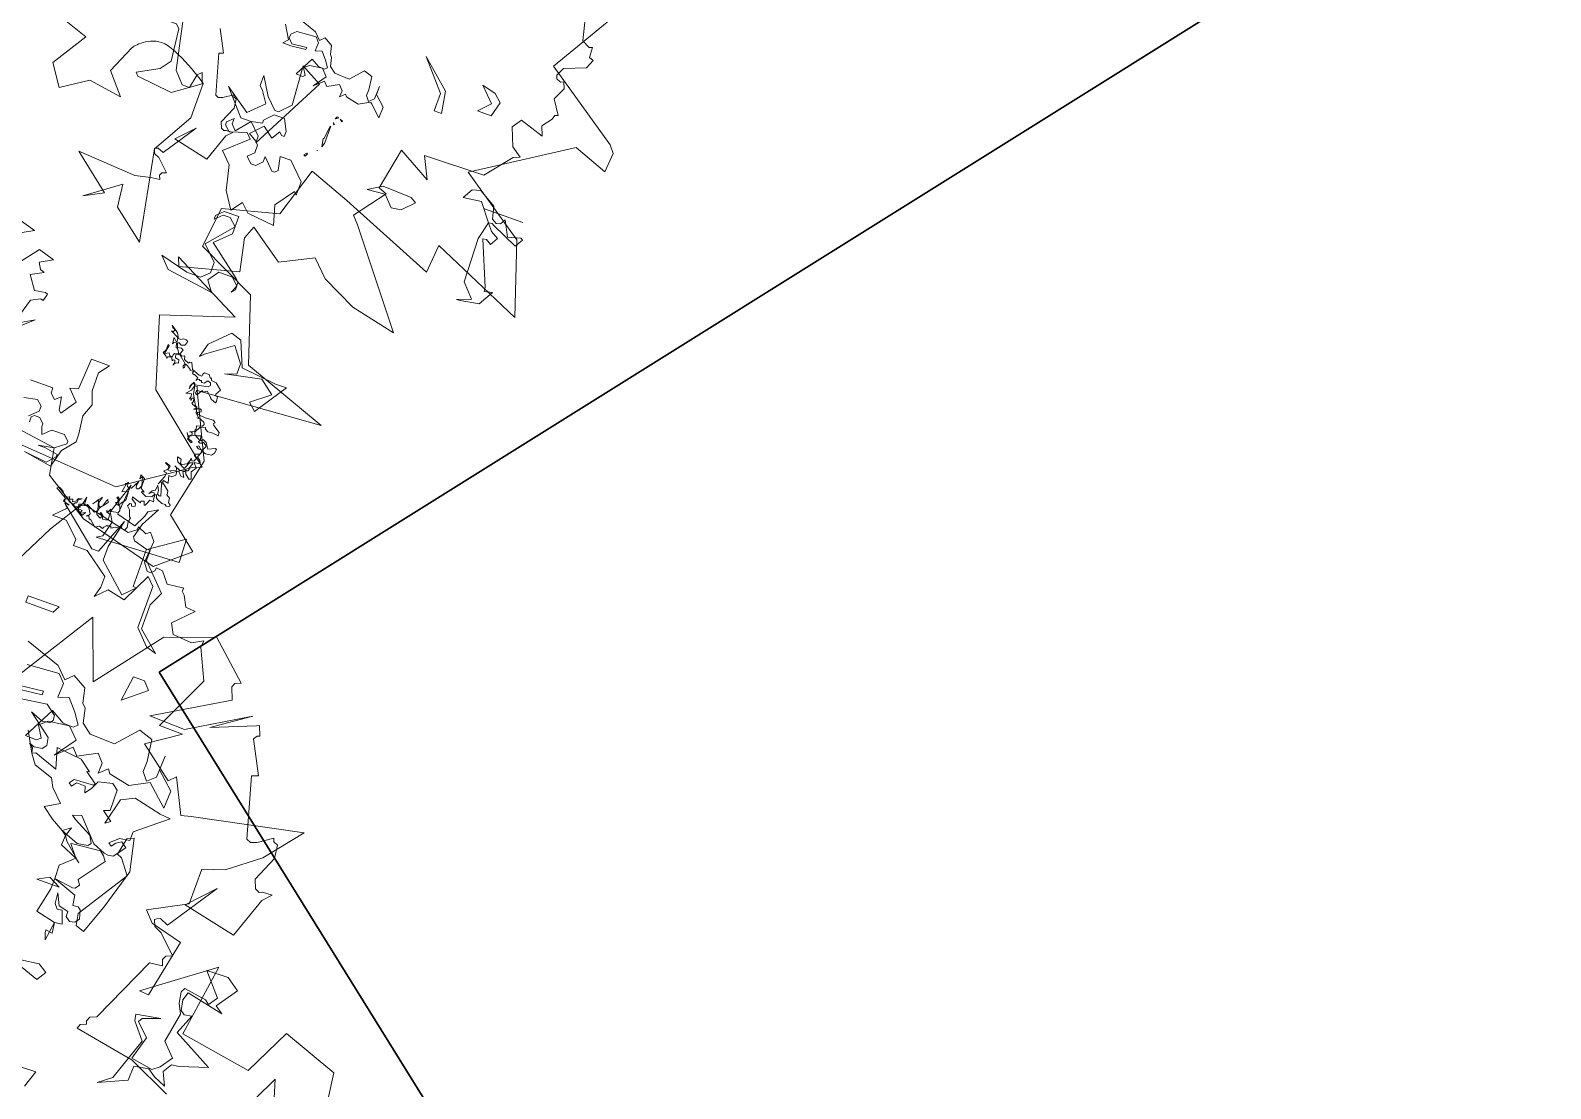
# Model space of a CAD drawing. Header units: metres. Extents: x -71 to 881, y -503 to 661.
# Drawn here: x 155.24 to 163.55, y 210.03 to 215.81 of the extents above; entities that cross this region are included whole.
import ezdxf

# ---------------------------------------------------------------- set-up
doc = ezdxf.new("R2010")
doc.units = ezdxf.units.M
doc.layers.add('ARBRE', color=100, linetype='Continuous', lineweight=13, true_color=0x00ff3f)
doc.layers.add('Parede', color=6, linetype='Continuous', lineweight=30)

# ---------------------------------------------------------------- blocks, each defined once
blk = doc.blocks.new('WMF2', base_point=(0, 0.01))
at = {"color": 251, "lineweight": 0, "true_color": 0x636466}
for points in [[(81.23, -212.64), (86.45, -202.37)], [(81.55, -38.39), (70.38, -36.78), (69.61, -32.48), (62.22, -27.79), (49.27, -24.43), (44.16, -28.75), (49.49, -33.04), (47.38, -42.86), (52.22, -53.02), (31.88, -54.47), (45.91, -59.56), (49.4, -70.11), (59.14, -74.81), (58.34, -81.44), (49.36, -83.76), (46.84, -91.88), (40.14, -89.34), (24.4, -82.93), (24.01, -87.6), (8.81, -80.93), (12.69, -92.64), (23.58, -100.08), (8.83, -109.56), (3.27, -107.44), (3.01, -110.61), (3.9, -111.79), (16.57, -120.44), (8.22, -134.47), (9.81, -146.85), (18.98, -150.2), (22.71, -142.59), (34.39, -144.58), (32.65, -156.43), (43.16, -148.65), (41.63, -148.52), (39.67, -158.01), (44.92, -159.4), (46.44, -161.06), (40.43, -164.26), (40.42, -170.12), (36.91, -171.27), (31.95, -175.08), (27.13, -180.99), (44.83, -177.37), (46.41, -176.96), (49.12, -182.48), (50.2, -181.46), (55.69, -185.68), (50.55, -189.17), (54.41, -189.22), (50.23, -198.2), (52.48, -203.12), (52.39, -204.21), (54.12, -203.26), (57.28, -203.53), (58.15, -205.15), (55.25, -208.11), (56.89, -208.24), (57.74, -209.97), (58.25, -210.45), (58.2, -211), (60.88, -210.67), (62.28, -212.43), (63.37, -212.54), (63.42, -211.98), (64, -211.48), (64.56, -211.53), (65.45, -212.71), (65.14, -216.33), (66.13, -217.51), (66.73, -217.02), (68.24, -217.69), (68.28, -217.15), (69.45, -216.26), (77.76, -218.17), (81.23, -212.64), (81.23, -212.64)], [(75.41, -35.48), (59.11, -34.32), (48.77, -41.31), (47.36, -41.88), (58.37, -50.92), (61.87, -62.25), (50.47, -66), (62.16, -71.92), (61.59, -70.48), (52.23, -72.98), (53.36, -78.3), (52.54, -80.39), (46.99, -76.49), (41.75, -79.1), (39.13, -76.49), (33.51, -73.76), (26.05, -72.12), (37.25, -86.3), (38.33, -87.51), (34.61, -92.45), (35.99, -92.94), (34.69, -99.75), (29.28, -96.73), (30.97, -100.19), (21.09, -100.49), (17.67, -104.7), (16.66, -105.12), (18.28, -106.23), (19.48, -109.18), (18.41, -110.67), (14.49, -109.41), (15.1, -110.95), (13.93, -112.47), (13.73, -113.15), (13.23, -113.37), (14.72, -115.61), (13.76, -117.64), (14.16, -118.66), (14.68, -118.45), (15.39, -118.76), (15.6, -119.27), (14.94, -120.61), (11.56, -121.96), (10.97, -123.39), (11.67, -123.68), (11.74, -125.32), (12.27, -125.11), (13.58, -125.77), (15.6, -134.05), (18.21, -142.77), (22.11, -134.68)], [(33.61, -134.71), (40.51, -137.9), (50.45, -139.73), (50.16, -140.44), (49.24, -140.81), (49.44, -141.32), (49.15, -142.04), (48.13, -142.44), (43.19, -153.31), (41.06, -153.59), (41.43, -154.51), (41.13, -155.22), (40.11, -155.63), (43.05, -158.46), (44.35, -159.02), (44.76, -160.04), (44.45, -160.3), (43.92, -160.51), (42.49, -159.91), (37.1, -168.03), (40.97, -163.9), (32.15, -161.95), (29.82, -168.64), (28.52, -170), (30.14, -169.93), (30.65, -169.72), (31.37, -170.03), (31.94, -171.46), (30.17, -175.61), (30.45, -177.74), (31.15, -178.04), (31.35, -178.56), (33.6, -177.07), (34.61, -176.66), (35.32, -176.96), (38.04, -186.65), (37.02, -187.05), (39.7, -192.27), (39.35, -192.88), (38.94, -193.04), (39.56, -194.57), (39.97, -194.4), (46.81, -191.62), (41.05, -195.63), (50.47, -189.97), (56.38, -190.15), (44.99, -196.88), (45.76, -198.84), (45.47, -199.54), (44.55, -199.92), (50.64, -205.39), (58.51, -202.62), (66.66, -192.17), (70.16, -201.76), (80.62, -185.19)], [(57.77, -28.84), (58.63, -30.3), (56.93, -35.37), (57.37, -30.33), (54.22, -29.5), (53.25, -31.47), (53.04, -32.3), (51.55, -33.16), (53.17, -30.11), (53.78, -27.79), (53.47, -27.25), (51.12, -26.63), (45.81, -30.31), (45.66, -26.44), (59.37, -25.77), (58.42, -26.33), (57.77, -28.84), (57.77, -28.84)], [(57.77, -59.77), (57.34, -59.74), (56.99, -59.99), (56.55, -59.99), (56.22, -59.81), (56.35, -59.33), (56.48, -59.08), (57.01, -58.91), (57.45, -59.12), (57.71, -59.07), (57.42, -58.35), (56.8, -58.47), (56.47, -58.28), (56.73, -57.56), (56.31, -57.33), (55.87, -57.53), (55.75, -56.92), (54.93, -56.6), (54.8, -56.85), (54.47, -56.9), (54, -55.88), (52.71, -55.43), (52.29, -55.4), (52.19, -55.8), (52.04, -56.06), (51.25, -56.07), (50.96, -55.61), (50.83, -55.62), (50.67, -55.53), (50.58, -55.28), (49.76, -55.18), (48.77, -54.33), (49.22, -53.47), (49.17, -53.21), (48.84, -53.17), (48.7, -52.42), (48.83, -52.17), (49.57, -52.45), (49.82, -52.58), (49.78, -52.67), (50.67, -53.46), (51.2, -53.08), (51.37, -53.18), (51.41, -53.31), (52.03, -52.33), (52.28, -52.54), (52.29, -52.9), (52.25, -52.99), (52.13, -53.02), (52.29, -53.33), (52.38, -53.6), (52.8, -53.6), (52.54, -52.26), (51.6, -50.66), (51.34, -50.52), (51.27, -50.28), (50.74, -50.44), (50.57, -50.33), (50.48, -50.06), (50.84, -49.82), (50.98, -49.78), (50.89, -49.52), (49.55, -49.37), (48.16, -49.5), (47.78, -49.18), (48, -48.98), (47.85, -48.67), (46.68, -47.94), (46.65, -47.37), (47.56, -47.53), (48.39, -47.43), (48.9, -47.71), (48.98, -47.97), (49.76, -47.72), (50.3, -46.68), (50.19, -46.3), (49.75, -46.27), (49.22, -46.45), (49.02, -45.79), (48.86, -45.72), (48.68, -46.06), (48.07, -45.73), (47.44, -44.86), (46.32, -45.35), (46.14, -45.25), (46.23, -44.64), (46.6, -44.17), (47.56, -44.03), (48.1, -44.22), (48.58, -43.15), (48.01, -42.73), (47.85, -42.43), (48.07, -42.2), (48.76, -42.13), (48.17, -41.4), (48.71, -40.58), (48.32, -39.48), (48.7, -39.37), (49.37, -39.95), (49.47, -40.2), (49.63, -40.29), (49.94, -40.13), (49.49, -39.35), (50.01, -39.4), (50.51, -39.88), (50.54, -40.02), (50.86, -39.85), (50.83, -39.28), (51.31, -38.78), (51.84, -38.83), (51.55, -37.7), (51.59, -37.62), (52.39, -37.81), (52.44, -37.5), (51.18, -36.52), (51.08, -36.13), (51.12, -35.83), (50.51, -35.51), (50.45, -34.8), (50.07, -34.49), (50.03, -34.34), (50.2, -34.23), (50.61, -34.11), (50.82, -34.33), (51.37, -34.3), (52.2, -34.62), (52.47, -34.77), (52.63, -35.28), (52.87, -35.21), (52.86, -34.42), (52.76, -34.37), (52.7, -34.11), (53.34, -34.14), (53.62, -33.41), (53.77, -33.15), (53.9, -33.1), (53.97, -33.15), (54.13, -33.69), (54.66, -33.51), (54.57, -33.25), (56.09, -33.72), (56.03, -33.37), (55.31, -32.87), (55.2, -32.49), (55.39, -32.36), (55.77, -32.24), (55.88, -32.62), (56.15, -32.56), (56.36, -32.12), (55.85, -31.63), (55.46, -30.55), (55.3, -30.46), (55.43, -29.76), (55.24, -28.88), (55.5, -28.39), (55.87, -28.34), (56.16, -28.62), (56.42, -28.33), (56.99, -28.28), (57.65, -27.88), (57.72, -28.12), (58.03, -28.17), (58.25, -27.98), (58.41, -28.05), (58.73, -27.66), (58.86, -27.41), (59.43, -27.6), (60.1, -27.17), (61.07, -28.04), (61.37, -28.09), (61.58, -28.52), (61.97, -28.4), (61.62, -28.65), (61.49, -28.9), (62.03, -29.74), (62.37, -29.92), (63.43, -29.61), (63.34, -29.34), (63.61, -29.26), (63.52, -29), (62.86, -28.99), (63.01, -28.72), (62.94, -28.47), (62.26, -28.88), (62.57, -28.28), (62.89, -28.34), (63.48, -28.85), (64.34, -29.1), (64.6, -29.45), (65.11, -29.53), (65.65, -29.92), (65.93, -29.83), (66.02, -29.66), (65.89, -29.26), (65.11, -29.09), (65.26, -29.04), (66.15, -29.41), (66.02, -29.89), (67.84, -30.97), (67.51, -31.22), (66.81, -30.85), (66.26, -30.24), (65.89, -30.14), (65.56, -30.31), (65.43, -30.34), (65.4, -29.99), (64.88, -30.15), (64.76, -29.76), (64.15, -30.11), (64.22, -30.34), (64, -30.58), (63.48, -30.72), (64.02, -30.36), (64.06, -29.83), (64.32, -29.76), (64.47, -29.5), (64.37, -29.25), (64.12, -29.12), (63.68, -29.31), (63.59, -29.47), (63.68, -29.74), (63.15, -29.91), (62.91, -31.2), (62.89, -30.2), (62.83, -30.07), (62.59, -29.93), (62.37, -30.14), (60.91, -29.37), (60.7, -29.58), (60.56, -29.85), (60.92, -31.25), (60.95, -31.35), (61.49, -30.77), (61.62, -30.52), (60.95, -31.58), (60.73, -31.77), (60.58, -32.05), (60.79, -31.06), (60.63, -30.55), (60.45, -30.45), (60.1, -30.71), (59.75, -31.73), (59.62, -31.98), (59.42, -31.56), (60.41, -30.31), (60.57, -29.63), (60.56, -29.41), (60.48, -29.15), (59.78, -28.78), (59.61, -29.12), (59.81, -29.35), (60.09, -29.48), (59.99, -29.66), (59.52, -29.31), (59.36, -28.78), (58.88, -28.85), (58.48, -28.96), (58.53, -29.53), (58.63, -29.93), (59.11, -30.07), (59.2, -30.34), (58.98, -30.11), (58.66, -30.69), (58.5, -30.4), (57.42, -30.59), (57.23, -30.94), (57.5, -31.63), (57.97, -31.77), (58.34, -31.96), (58.03, -32.11), (58.06, -32.48), (58.09, -32.59), (58.37, -32.72), (58.26, -32.91), (58, -32.77), (57.77, -31.77), (57.68, -31.73), (57.33, -32.4), (57.28, -32.27), (56.9, -32.97), (56.98, -34.3), (57.97, -33.85), (57.74, -35.15), (57.85, -35.31), (57.61, -35.42), (57.47, -35.67), (57.52, -35.37), (57.39, -34.96), (57.14, -34.83), (56.74, -34.96), (56.01, -36.34), (56.16, -35.64), (56.04, -35.25), (55.87, -35.15), (55.61, -35.22), (55.28, -35.83), (55.72, -37.28), (56, -36.77), (56.07, -37.45), (55.3, -37.06), (55.27, -35.48), (54.61, -35.03), (54.96, -35), (55.02, -34.9), (54.16, -34.45), (53.24, -34.74), (53.05, -35.07), (52.92, -35.12), (53.11, -35.44), (53.43, -35.41), (53.84, -35.06), (53.53, -35.66), (53.04, -35.95), (52.98, -36.7), (52.93, -36.78), (52.55, -36.04), (52.54, -35.47), (52.19, -35.28), (51.91, -35.35), (52.44, -37.08), (52.39, -37.16), (52.45, -37.28), (52.71, -37.43), (52.87, -37.29), (53.01, -37.03), (52.38, -38.45), (52.36, -39.1), (52.67, -39.15), (52.85, -39.25), (52.39, -39.66), (52.26, -39.92), (52.49, -40.27), (53.02, -40.55), (52.98, -40.64), (52.41, -40.45), (52.16, -40.32), (52.31, -39.62), (51.9, -39.53), (51.76, -39.57), (51.81, -39.69), (51.02, -39.94), (51.02, -40.16), (51.11, -40.42), (51.46, -40.59), (50.47, -40.19), (49.85, -40.29), (49.72, -40.33), (49.57, -40.61), (49.49, -40.55), (49.46, -40.43), (49.28, -40.54), (49.15, -40.81), (49.22, -41.05), (48.9, -41.88), (48.95, -42.01), (49.46, -41.85), (49.82, -40.94), (49.95, -40.7), (51.24, -41.37), (51.43, -41.67), (51.53, -42.07), (50.86, -41.92), (50.77, -41.24), (50.48, -41.18), (49.74, -41.56), (49.46, -42.27), (49.5, -42.42), (49.41, -42.59), (49.24, -42.27), (48.89, -42.32), (48.63, -42.83), (49.09, -43.19), (49.12, -43.32), (49.21, -43.37), (48.38, -43.7), (48.25, -43.95), (48.36, -44.36), (48.89, -44.41), (49.31, -44.64), (48.96, -44.87), (48.46, -44.41), (48.27, -44.32), (47.88, -45.08), (47.97, -45.33), (48.55, -45.65), (48.68, -45.4), (48.96, -45.31), (49.3, -45.49), (49.06, -45.7), (50.1, -46.26), (50.9, -45.79), (50.93, -45.72), (50.82, -45.31), (50.42, -45.22), (50.17, -45.09), (50.28, -44.9), (51.03, -45.31), (51.03, -45.54), (51.44, -46.19), (51.18, -45.85), (51.02, -45.76), (50.63, -46.1), (50.58, -46.17), (50.67, -46.44), (50.83, -46.52), (51.09, -46.45), (50.35, -46.83), (50.42, -47.09), (50.26, -47.21), (50.42, -47.72), (49.49, -48.01), (49.31, -48.35), (49.49, -48.67), (50.03, -48.84), (50.3, -48.99), (50.77, -48.92), (50.44, -48.95), (51.22, -49.71), (51.11, -49.74), (51.31, -50.19), (51.71, -50.04), (51.65, -50.13), (51.4, -50.23), (51.47, -50.48), (52.03, -50.67), (52.29, -50.82), (52.12, -51.17), (52.29, -51.69), (52.54, -51.59), (52.57, -51.17), (52.63, -51.43), (52.9, -51.36), (52.76, -51.82), (52.87, -52.23), (53.49, -52.1), (53.75, -52.03), (53.04, -52.74), (52.85, -53.52), (52.92, -53.78), (53.01, -53.82), (53.28, -53.74), (53.5, -52.87), (53.5, -53.31), (53.09, -54.09), (52.87, -53.87), (52.85, -53.74), (50.74, -54.16), (50.47, -54.45), (50.6, -54.86), (51.14, -55.04), (51.55, -54.48), (51.91, -54.45), (52.09, -54.54), (52.03, -54.61), (52.09, -54.76), (52.39, -54.6), (52.42, -54.73), (52.51, -54.77), (52.77, -54.69), (52.92, -54.44), (52.77, -54.92), (53.44, -55.27), (53.59, -55.23), (53.84, -55.36), (53.75, -55.52), (53.79, -55.66), (54.35, -55.63), (54.31, -55.72), (54.95, -56.16), (55.21, -56.29), (55.34, -56.28), (55.36, -55.82), (55.49, -55.58), (55.61, -55.96), (55.42, -56.31), (56.6, -57.37), (57.04, -57.37), (57.3, -57.31), (57.27, -56.95), (57.18, -56.7), (56.58, -56.58), (56.42, -56.07), (56.77, -56.03), (57.04, -55.74), (57.17, -55.49), (57.04, -55.96), (57.15, -56.34), (57.42, -56.28), (57.5, -56.1), (57.66, -56.41), (57.75, -56.66), (58.41, -56.45), (58.45, -56.16), (58.7, -56.5), (59.31, -56.82), (58.99, -57.43), (58.98, -58.29), (58.79, -58.19), (59.04, -56.9), (58.99, -56.77), (58.39, -57.11), (58.15, -56.74), (57.97, -56.66), (57.71, -56.74), (57.66, -57.05), (57.53, -57.31), (56.88, -57.52), (57.28, -58.16), (57.46, -58.26), (57.59, -58.22), (57.82, -59.01), (58.22, -58.91), (58.37, -58.64), (58.47, -59.68), (57.96, -59.2), (57.81, -59.24), (57.85, -59.58), (57.93, -59.84), (59.21, -60.53), (58.92, -60.47), (58.77, -60.73), (58.88, -60.98), (59.17, -61.05), (59.42, -61.39), (58.22, -60.54), (57.77, -59.77), (57.77, -59.77)], [(70.82, -34.21), (69.59, -35.56), (69.59, -35.99), (71.7, -36.34), (72.94, -36.34), (70.38, -36.78), (68.72, -38.1), (68.72, -38.45), (69.59, -39.32), (71.7, -39.32), (72.94, -38.1), (73.38, -39.32), (73.38, -39.76), (74.16, -40.55), (75.04, -40.55), (75.48, -40.2), (75.48, -39.32)], [(75.92, -40.2), (74.6, -41.44), (74.6, -42.32), (75.48, -43.11), (77.6, -42.67)], [(77.6, -45.66), (73.81, -45.66), (73.81, -44.79), (72.94, -44), (72.05, -44.79), (71.7, -42.67), (71.26, -42.32), (69.59, -44.79), (71.26, -46.54), (69.94, -46.89), (69.59, -52), (66.59, -52), (67.83, -50.32), (67.83, -47.34), (67.04, -45.22), (67.83, -43.11), (67.48, -40.2), (67.48, -38.89), (69.16, -36.78), (69.94, -33.86), (74.6, -34.65), (70.82, -34.21), (70.82, -34.21)], [(82.59, -63.67), (82.02, -62.61), (81.29, -62.4), (83.29, -61.31), (81.8, -59.17), (80.03, -59.45), (79.63, -59.31), (79.98, -58.16), (80.39, -58.29), (81.86, -57.49), (82.69, -54.71)], [(82.12, -53.66), (80.09, -54.82), (81.89, -53.24)], [(88.93, -58.28), (83.26, -65.56), (80.58, -64.76), (82.59, -63.67), (82.59, -63.67)], [(87.7, -68.89), (85.01, -68.09), (87.01, -67)], [(40.86, -56.38), (43.16, -58.19), (49.01, -56.98), (47.19, -57.59), (47.19, -59.3), (49.01, -61.74), (53.04, -58.82), (53.65, -58.19), (53.04, -60.53), (50.1, -63.43), (48.41, -62.83), (46.7, -58.82), (40.86, -58.19), (39.03, -58.19), (42.55, -52.98), (43.78, -54.06), (40.86, -56.38), (40.86, -56.38)], [(64.7, -71.27), (60.09, -70.06), (57.77, -70.06), (56.55, -71.27), (56.55, -72.98), (58.86, -75.3), (55.34, -79.44), (56.55, -80.53), (57.77, -80.53), (58.86, -79.44), (58.86, -80.05), (57.77, -81.14), (55.34, -81.14), (55.34, -78.22), (57.77, -75.92), (52.42, -71.77), (51.91, -71.27), (51.91, -70.06), (52.42, -69.46), (51.91, -70.67), (53.02, -71.77), (55.34, -71.77), (56.55, -70.06), (55.34, -68.37), (63.01, -69.46), (64.7, -71.27), (64.7, -71.27)], [(68.73, -71.99), (73.89, -76.06), (74.34, -79.76), (79.68, -75.87), (76.6, -77.49), (82.66, -82.33), (73, -81.67), (70.51, -82.25), (69.1, -82.43), (69.35, -83.04), (69.14, -83.51), (68.47, -83.79), (70.41, -85.67), (71.27, -86.04), (71.55, -86.71), (71.33, -86.9), (71, -87.03), (70.05, -86.62), (66.45, -92.02), (69.04, -89.28), (63.17, -87.99), (61.62, -92.45), (60.75, -93.34), (61.84, -93.29), (62.18, -93.16), (62.64, -93.37), (63.02, -94.3), (61.86, -97.06), (62.03, -98.49), (62.51, -98.7), (62.64, -99.03), (64.13, -98.04), (64.8, -97.78), (65.29, -97.98), (67.08, -104.41), (66.4, -104.68), (68.19, -108.14)], [(91.6, -101), (87.74, -99.72), (91.28, -94.1), (89.03, -90.71), (84.85, -93.45), (79.38, -92.64), (82.27, -96.02), (80.34, -100.54), (80.31, -100.55), (80.25, -100.64), (80.17, -100.76), (80.05, -100.9), (79.89, -101.09), (79.68, -101.28), (79.47, -101.5), (79.2, -101.73), (78.93, -101.95), (78.6, -102.17), (78.25, -102.36), (77.89, -102.55), (77.49, -102.7), (77.07, -102.81), (76.62, -102.9), (76.15, -102.93), (75.62, -102.89), (75.04, -102.76), (74.41, -102.57), (73.74, -102.32), (73.05, -102.03), (72.35, -101.7), (71.67, -101.35), (70.98, -101), (70.34, -100.64), (69.73, -100.29), (69.19, -99.97), (68.7, -99.67), (68.31, -99.43), (68.02, -99.24), (67.83, -99.11), (67.77, -99.08), (67.77, -93.28), (71.55, -86.71), (68.73, -71.99), (68.73, -71.99)], [(18.5, -90.74), (17.84, -93.61), (20.02, -96.45), (22.98, -96.02), (22.05, -97.63), (20.72, -98), (17.93, -96.37), (17.41, -94.37), (16.65, -93.94), (15.97, -94.11), (15.49, -94.96), (14.21, -92.52), (12.21, -93.06), (11.86, -92.86), (12.6, -91.6), (16.89, -93.51), (17.23, -93.72), (17.84, -93.61), (16.91, -92.52), (15.64, -91.79), (16.37, -90.52), (17.22, -91.02), (17.83, -90.91), (14.87, -83.79), (14.78, -83.17), (13.49, -83.45), (14.87, -81.07), (17.86, -80.56), (18.47, -80.47), (16.28, -81.33), (18.28, -83.52), (18.5, -90.74), (18.5, -90.74)], [(55.55, -83.45), (56.85, -81.67), (58.61, -84.37), (59.53, -88.36), (61.31, -90.12), (57.78, -93.28), (58.61, -94.11), (61.31, -93.28), (62.23, -94.11), (62.23, -94.58), (61.31, -95.5), (61.31, -94.58), (60.48, -93.73), (58.61, -95.97), (56.85, -96.33), (56.85, -96.8), (55.55, -98.2), (53.79, -98.2), (52.87, -96.33), (52.87, -95.5), (53.33, -95.5), (53.79, -95.97), (54.63, -94.58), (56.39, -95.97), (58.23, -94.11), (56.85, -93.28), (56.39, -92.81), (56.39, -91.51), (57.31, -90.59), (56.39, -89.66), (55.55, -89.66), (54.63, -90.59), (54.63, -91.51), (52.87, -89.66), (52.41, -89.66), (51.93, -90.12), (52.41, -92.34), (50.63, -92.34), (47.94, -89.66), (47.94, -87.42), (48.41, -87.89), (50.63, -84.84), (49.71, -81.67), (54.16, -82.15), (55.55, -83.45), (55.55, -83.45)], [(30.71, -93.26), (29.79, -92.67), (31.51, -90.88), (33.12, -90.61), (34.74, -92.37), (37.69, -92.07), (35.5, -93.43), (30.71, -93.26), (30.71, -93.26)], [(48.48, -94.16), (48.71, -93.73), (48.96, -93.86), (48.64, -94.24), (48.48, -94.16), (48.48, -94.16)], [(58.61, -95.97), (60.32, -95.97), (63.86, -99.98), (59.71, -97.06), (57.39, -99.38), (58.61, -101.21), (59.21, -101.81), (59.21, -103.52), (57.39, -100.59), (55.69, -98.89), (55.08, -98.89), (53.39, -100.59), (53.87, -107.05), (50.45, -105.22), (56.79, -93.05), (56.79, -94.14), (58.61, -95.97), (58.61, -95.97)], [(12.72, -95.5), (19.16, -95.5), (12.72, -95.5), (12.72, -95.5)], [(46.51, -96.62), (46.65, -96.16), (46.74, -95.97), (46.95, -97.29), (46.8, -97.34), (46.58, -99.41), (46.49, -99.57), (46.51, -96.62), (46.51, -96.62)], [(47.28, -95.16), (47.15, -95.21), (47.28, -95.16), (47.28, -95.16)], [(78.38, -97.12), (74.97, -98.96), (73.76, -100.65), (74.37, -105.9), (74.97, -106.51), (76.08, -106.51), (76.08, -107.72), (74.37, -108.33), (72.54, -99.56), (70.84, -97.73), (69.62, -97.73), (69.14, -100.05), (68.53, -100.65), (67.9, -98.96), (72.05, -96.02), (77.9, -96.64), (78.38, -97.12), (78.38, -97.12)], [(45.08, -100.81), (45.46, -101.12), (45.03, -100.9), (45.08, -100.81), (45.08, -100.81)], [(45.94, -101.27), (45.76, -101.16), (46.23, -100.87), (46.06, -101.21), (45.94, -101.27), (45.94, -101.27)], [(46.06, -100), (46.17, -99.95), (46.26, -100.23), (46.22, -100.08), (46.06, -100), (46.06, -100)], [(41.84, -105.25), (43.62, -104.29), (45.73, -104.74), (46.01, -105.12), (46.77, -104.41), (46.73, -105.44), (47.43, -106.2), (49.22, -105.25), (49.85, -105.94), (51.28, -104.6), (49.82, -106.67), (50.87, -107.74), (52.95, -107.44), (53.69, -106.82), (53.01, -105.71), (53.39, -105.43), (54.48, -105.47), (52.9, -108.54), (51.53, -107.75), (50.51, -107.72), (50.13, -108.07), (50.82, -109.11), (51.79, -110.25), (52.85, -109.93), (52.79, -111.31), (53.49, -112.07), (56.63, -111.82), (57.39, -111.12), (57.42, -110.48), (56.72, -109.72), (54.29, -109.98), (54.31, -109.62), (56.73, -109.36), (58.12, -109.4), (57.43, -110.12), (58.73, -112.28)], [(57.27, -113.98), (53.82, -112.76), (52.77, -111.68), (52.09, -112.38), (50.71, -111.59), (50.41, -110.19), (50.06, -109.81), (49.75, -108.42), (48.76, -107.65), (46.27, -107.55), (44.45, -109.59), (43.06, -109.17), (42.78, -107.03), (42.83, -106.03), (42.2, -105.27), (41.44, -105.97), (41.35, -108.07), (41.41, -106.7), (39.72, -105.17), (39.79, -103.4), (41.84, -105.25), (41.84, -105.25)], [(41.84, -105.25), (41.63, -105.03), (41.84, -105.25), (41.84, -105.25)], [(31.94, -110.31), (36.07, -115.05), (31.32, -110.9), (30.71, -107.38), (31.94, -107.38), (31.94, -110.31), (31.94, -110.31)], [(23.77, -111.52), (26.08, -113.84), (23.77, -113.24), (22.56, -112.13), (23.16, -109.69), (25.47, -109.69), (23.77, -111.52), (23.77, -111.52)], [(59.17, -130.88), (54.25, -131.01), (55.18, -128.25)], [(28.56, -153.92), (30.94, -150.53), (29.67, -149.64), (35.82, -150.93), (36.23, -149.61), (35.92, -147.95), (35.22, -147.45), (34.02, -147.66), (35.31, -144.47), (28.78, -140.9), (33.22, -139.51), (34.42, -139.31), (35.29, -137.92), (34.3, -135.76), (36.32, -136.63), (37.59, -137.52), (39.98, -137.11), (40.07, -134.73), (44.54, -132.73), (42.46, -134.33), (40.08, -141.29), (42.26, -143.89), (42.45, -144.97), (38.49, -145.64), (41.28, -144.68), (41.66, -143.99), (39.59, -141.99), (40.67, -138.22), (37.1, -137.61), (35.99, -138.41), (34.61, -140.39), (36.71, -142.49), (35.82, -147.35), (36.59, -148.94), (36.91, -150.74), (36.53, -151.43), (32.84, -150.83), (32.14, -150.33), (31.15, -151.75), (34.23, -155.28), (30.66, -155.41), (28.56, -153.92), (28.56, -153.92)], [(59.05, -144.81), (61.87, -145.83), (63.32, -146.72), (62.67, -147.76), (62.48, -146.91), (59.55, -147.25), (58.09, -146.36), (59.05, -144.81), (59.05, -144.81)], [(59.93, -151.15), (60.32, -152.23), (60.38, -152.67), (59.29, -152.55), (59.49, -154.26), (58.26, -154.43), (58.99, -156.48), (59.78, -156.36), (60.39, -157.12), (60.6, -158.84), (59.69, -157), (58.12, -156.61), (58.04, -155.76), (57.3, -155.21), (56.47, -155.37), (55.94, -156.07), (56.34, -157.53), (56.79, -157.86), (57.66, -157.75), (57.9, -159.41), (61.78, -160.83), (58.66, -160.38), (58.28, -160.48), (57.75, -161.18), (58.26, -161.95), (55.2, -166.06), (55.75, -166.8), (56.5, -167.36), (60.96, -166.95), (61.31, -166.89), (59.77, -164.96), (59.07, -164.44), (62, -167.02), (62.51, -167.79), (63.26, -168.35), (60.34, -167.25), (58.66, -167.5), (58.28, -168), (58.89, -169.15), (61.9, -170.7), (62.6, -171.21), (61.18, -171.65), (57.84, -168.06), (55.81, -167.24), (55.17, -167.15), (54.29, -167.27), (52.87, -169.18), (53.82, -169.88), (54.6, -169.37), (55.15, -168.63), (55.66, -169.01), (54.32, -170.26), (52.66, -170.5), (52.66, -171.97), (47.81, -175.9), (49.56, -176.04), (54.15, -177.07), (56.26, -176.06), (57.34, -171.75), (56.54, -172.31), (58.19, -173.55), (57.21, -173.91), (57.26, -177.31), (58.26, -178.06), (60.53, -177.56), (61.17, -176.18), (61.91, -175.17), (62.25, -176.19), (63.37, -176.26), (63.72, -176.21), (64.28, -175.46), (64.78, -175.83), (64.22, -176.58), (61.08, -176.8), (60.89, -177.07), (62.8, -178.48), (62.37, -178.54), (64.31, -180), (68.46, -180.44), (67.52, -177.18), (71.39, -178.5), (71.97, -178.23), (72.13, -179.07), (72.84, -179.59), (71.95, -179.32), (70.65, -179.51), (70.12, -180.21), (70.34, -181.46), (74.19, -184.37), (72.12, -183.59), (70.89, -183.77), (70.51, -184.27), (70.59, -185.1), (72.3, -186.38), (76.95, -185.71)], [(73.74, -181.48), (71.97, -178.23), (70.82, -176.69), (67.68, -175.65), (66.98, -174.25), (64.97, -172.31), (67.26, -170.98), (65.32, -169.52), (63.26, -168.35), (62.04, -169.25), (62.51, -167.79), (62.6, -166.17), (59.77, -164.96), (61.9, -163.05), (61.78, -160.83), (61.83, -159.09), (62.73, -154.97), (59.49, -154.26), (59.93, -151.15), (59.93, -151.15)], [(56.45, -156.83), (51.18, -165.09), (52.99, -167.49), (53.79, -167.78), (53.24, -170.6), (52.14, -171.11), (51.01, -165.85), (52.98, -159.15), (54.67, -154.45), (56.12, -154.97), (56.45, -156.83), (56.45, -156.83)], [(62.6, -160.74), (60.66, -159.76), (64.44, -159.76), (62.6, -160.74), (62.6, -160.74)], [(52.76, -180.21), (55.75, -178.63), (59.24, -179.37), (59.71, -180), (60.98, -178.83), (60.92, -180.53), (62.07, -181.8), (65.07, -180.21), (66.12, -181.35), (68.53, -179.14), (66.06, -182.57), (67.81, -184.35), (71.26, -183.89), (72.51, -182.83), (71.38, -180.95), (72, -180.48), (73.83, -180.56), (71.19, -185.7), (68.92, -184.4), (67.21, -184.32), (66.57, -184.91), (67.73, -186.66), (69.36, -188.54), (71.08, -188), (71, -190.33), (72.16, -191.6), (77.42, -191.2)], [(77.57, -187.67), (73.52, -188.11), (73.54, -187.51), (77.6, -187.05)], [(78.5, -194.76), (72.73, -192.72), (70.97, -190.94), (69.83, -192.11), (67.56, -190.81), (67.04, -188.46), (66.45, -187.83), (65.94, -185.49), (64.29, -184.21), (60.16, -184.05), (57.09, -187.45), (54.82, -186.75), (54.35, -183.2), (54.41, -181.49), (53.37, -180.24), (52.1, -181.39), (51.95, -184.94), (52.04, -182.63), (49.22, -180.06), (49.34, -177.15), (52.76, -180.21), (52.76, -180.21)], [(59.05, -195.06), (57.96, -193.84), (61.5, -190.92), (60.89, -195.06), (59.05, -195.06), (59.05, -195.06)], [(62.92, -202.64), (62.92, -209.57), (64.13, -210.8), (66.44, -206.05), (69.38, -206.67), (71.07, -204.94), (70.59, -206.67), (70.59, -208.49), (74.6, -211.4), (76.92, -211.4), (76.92, -212.49), (79.35, -214.81), (81.66, -214.81), (79.84, -216.64), (80.44, -217.25), (73.99, -211.89), (72.89, -211.89), (70.59, -217.73), (71.68, -213.12), (71.68, -210.8), (67.05, -206.67), (65.23, -208.49), (65.83, -208.49), (65.83, -214.81), (65.23, -214.81), (65.23, -213.12), (61.21, -208.97), (62.31, -206.67), (62.31, -202.64), (58.89, -199.71), (60.6, -200.21), (62.92, -202.64), (62.92, -202.64)], [(80.95, -201.5), (75.73, -201.5), (76.34, -200.42), (80.95, -200.42), (80.95, -201.5), (80.95, -201.5)]]:
    blk.add_lwpolyline(points, dxfattribs=at)

msp = doc.modelspace()

# ---------------------------------------------------------------- linework, layer by layer
at = {"layer": 'Parede'}
msp.add_lwpolyline([(155.9461, 212.3001), (164.4452, 217.6179), (167.6475, 212.4564), (159.1485, 207.1387), (155.9461, 212.3001)], dxfattribs=at)

# ---------------------------------------------------------------- block references
at = {"layer": 'ARBRE', "color": 251, "lineweight": 5, "true_color": 0x636466, "xscale": 0.03451886634015593, "yscale": 0.03451886634015593, "zscale": 0.03451886634015593, "rotation": 160.1685466476646}
for p in [(157.2269, 211.5068), (155.4988, 205.2271)]:
    msp.add_blockref('WMF2', p, dxfattribs=at)

doc.saveas('drawing.dxf')
